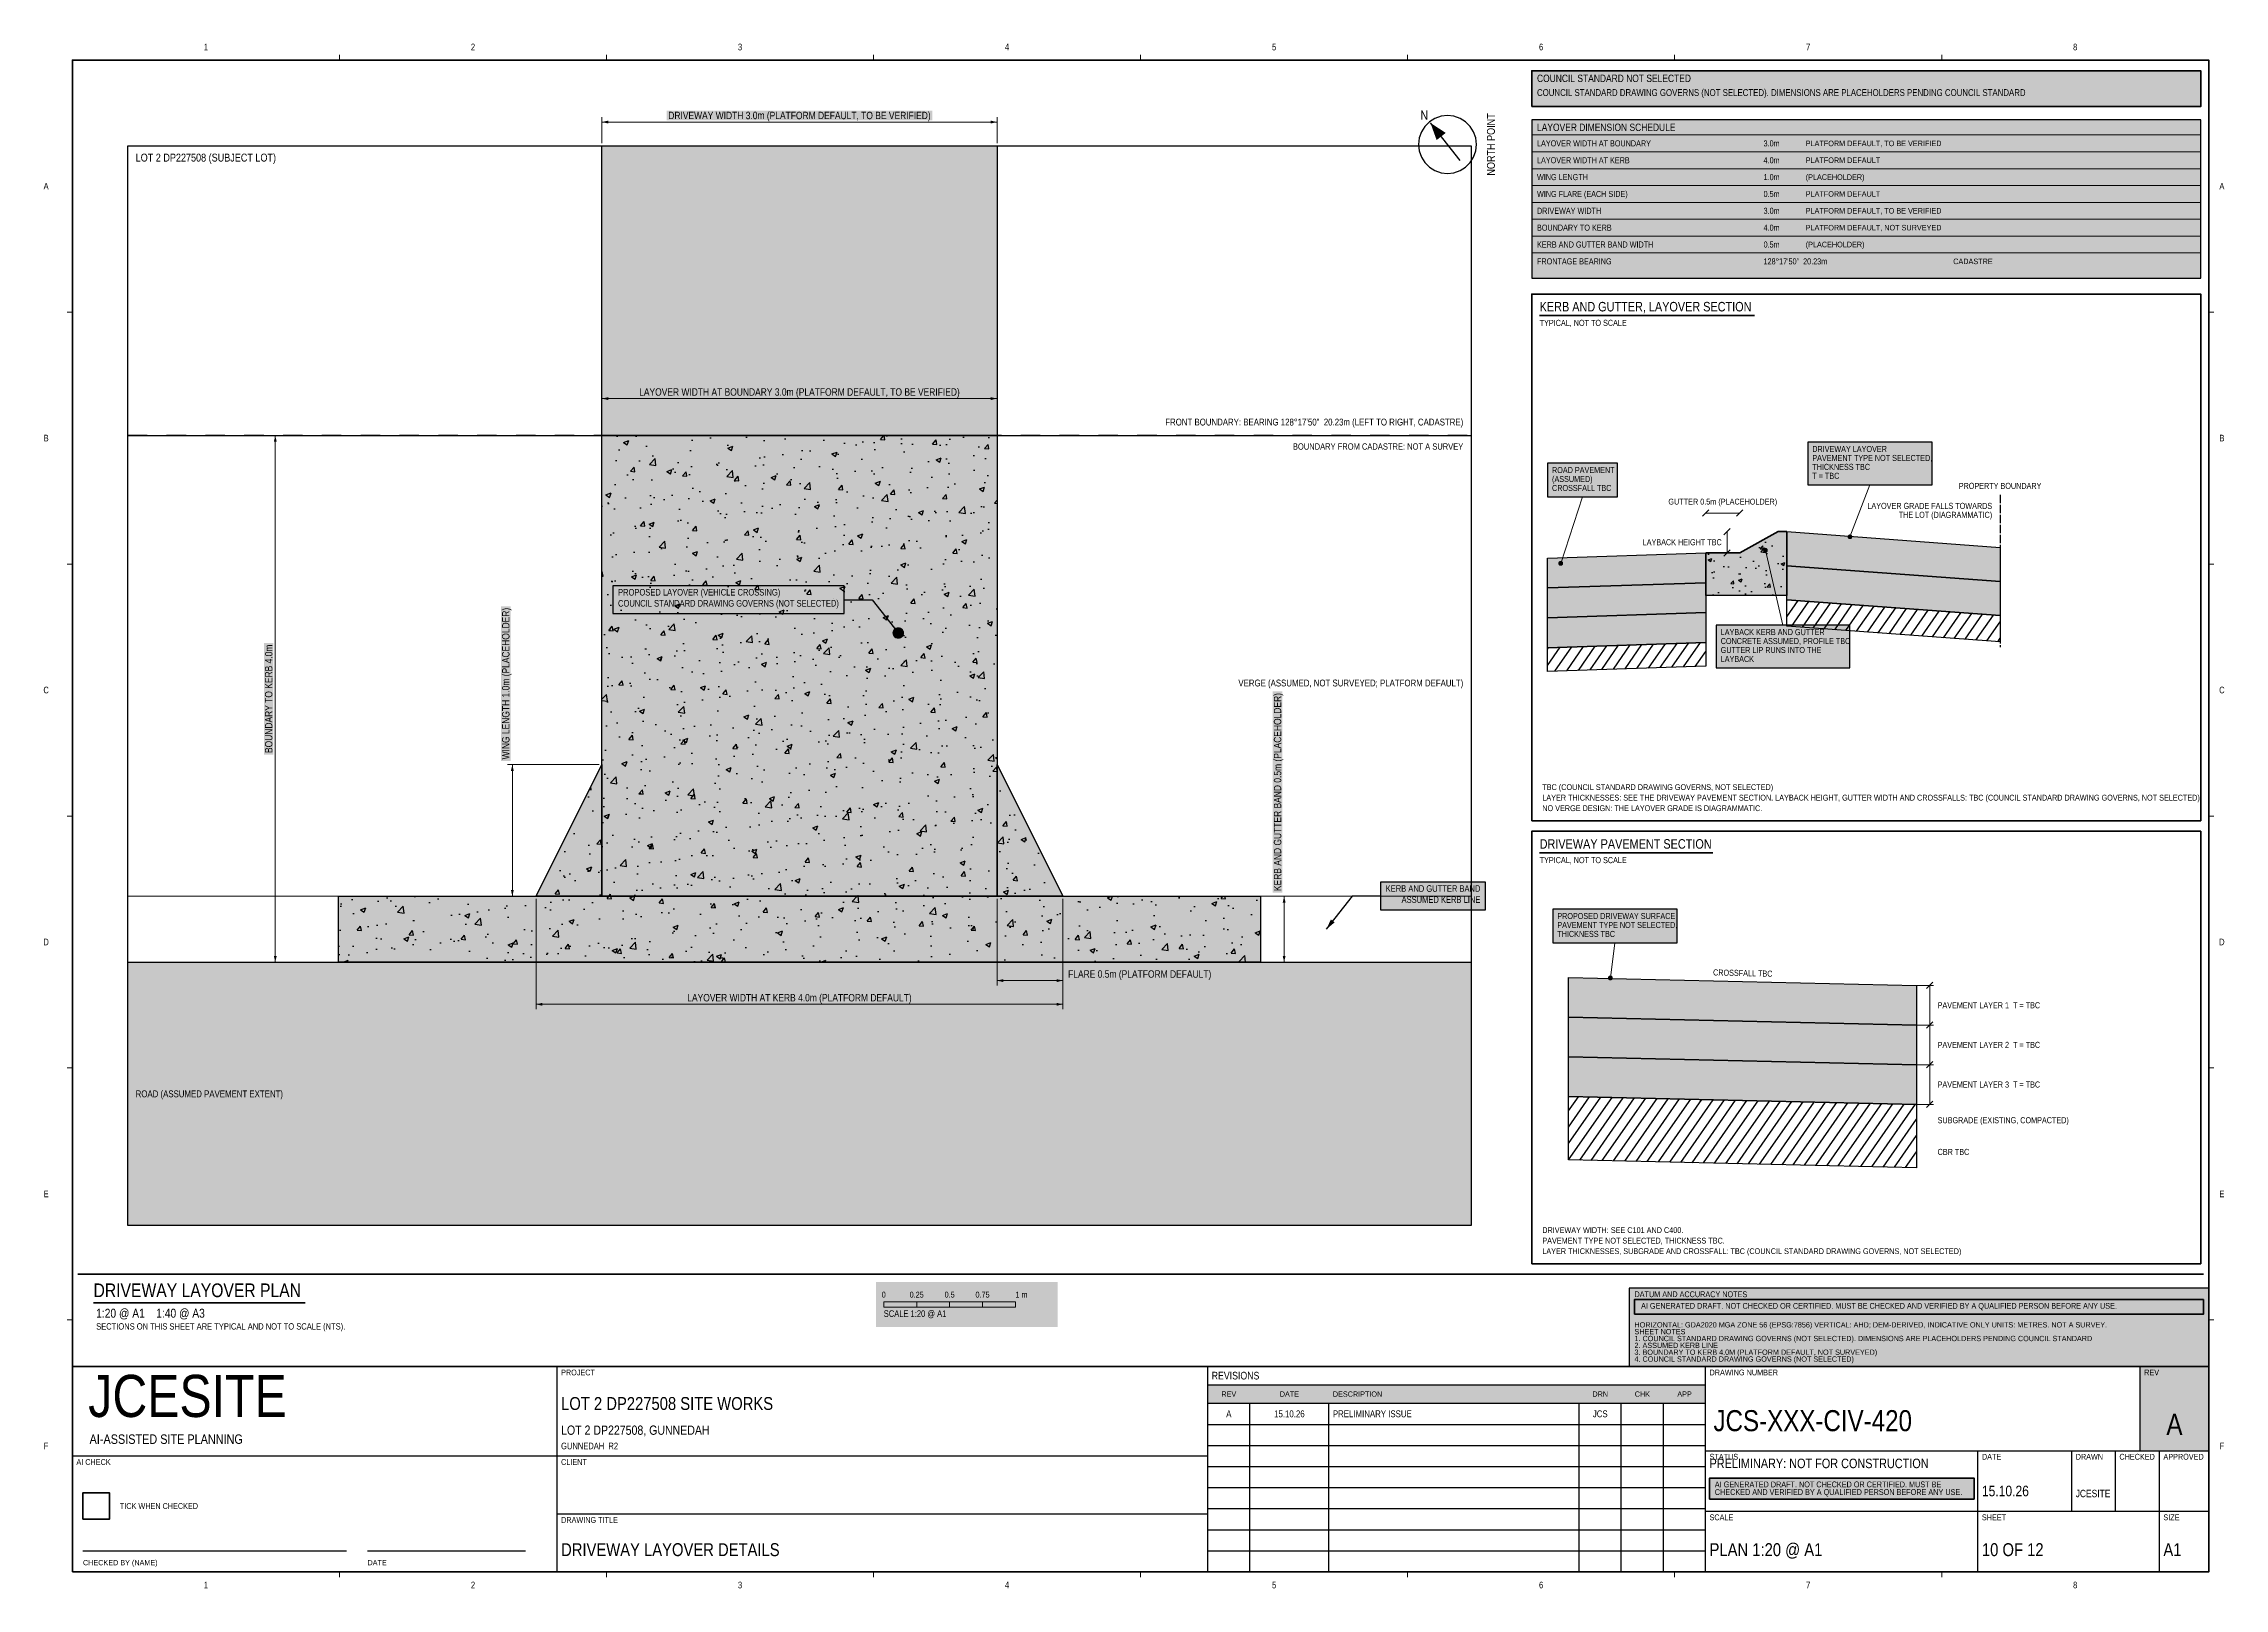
# Paper-space layout 'C420' of a CAD drawing. Header units: metres, sheet in millimetres. Extents: x 9 to 837, y 4 to 590.
import ezdxf
from ezdxf.enums import TextEntityAlignment as Align

# ---------------------------------------------------------------- set-up
doc = ezdxf.new("R2010")
doc.units = ezdxf.units.M
doc.header["$LTSCALE"] = 2.5
doc.linetypes.add('DASHED', pattern=[1.524, 1.27, -0.254])
doc.linetypes.add('JCS_BDY', pattern=[5.896, 2.948, -2.948])
for name, color, linetype, lineweight in [('JCS-ANNO-CALL-HATCH', 7, 'CONTINUOUS', 25), ('JCS-ANNO-CALL-LINE', 7, 'CONTINUOUS', 25), ('JCS-ANNO-CALL-TEXT', 7, 'CONTINUOUS', 25), ('JCS-ANNO-DATA-HATCH', 1, 'CONTINUOUS', 35), ('JCS-ANNO-DATA-TEXT', 1, 'CONTINUOUS', 35), ('JCS-ANNO-DETL-HATCH', 7, 'CONTINUOUS', 25), ('JCS-ANNO-DETL-LINE', 7, 'CONTINUOUS', 25), ('JCS-ANNO-DIMS-HATCH', 7, 'CONTINUOUS', 18), ('JCS-ANNO-DIMS-LINE', 7, 'CONTINUOUS', 18), ('JCS-ANNO-DIMS-TEXT', 7, 'CONTINUOUS', 18), ('JCS-ANNO-NOTE-HATCH', 7, 'CONTINUOUS', 18), ('JCS-ANNO-NOTE-LINE', 7, 'CONTINUOUS', 18), ('JCS-ANNO-NOTE-TEXT', 7, 'CONTINUOUS', 18), ('JCS-ANNO-NRTH-HATCH', 7, 'CONTINUOUS', 18), ('JCS-ANNO-NRTH-LINE', 7, 'CONTINUOUS', 18), ('JCS-ANNO-NRTH-TEXT', 7, 'CONTINUOUS', 18), ('JCS-FRAM-AICK-HATCH', 1, 'CONTINUOUS', 35), ('JCS-FRAM-AICK-LINE', 1, 'CONTINUOUS', 35), ('JCS-FRAM-AICK-TEXT', 1, 'CONTINUOUS', 35), ('JCS-FRAM-GRID-LINE', 8, 'CONTINUOUS', 9), ('JCS-FRAM-GRID-TEXT', 8, 'CONTINUOUS', 9), ('JCS-FRAM-TABL-HATCH', 7, 'CONTINUOUS', 18), ('JCS-FRAM-TABL-LINE', 7, 'CONTINUOUS', 18), ('JCS-FRAM-TABL-TEXT', 7, 'CONTINUOUS', 18), ('JCS-FRAM-TTLB-HATCH', 7, 'CONTINUOUS', 25), ('JCS-FRAM-TTLB-LINE', 7, 'CONTINUOUS', 25), ('JCS-FRAM-TTLB-TEXT', 7, 'CONTINUOUS', 25), ('JCS-SITE-BNDD-LINE', 2, 'CONTINUOUS', 80), ('JCS-SITE-BNDY-LINE', 7, 'CONTINUOUS', 50), ('JCS-SITE-DRVW-HATCH', 8, 'CONTINUOUS', 25), ('JCS-SITE-KERB-LINE', 7, 'CONTINUOUS', 25), ('JCS-SITE-ROAD-HATCH', 9, 'CONTINUOUS', 13), ('JCS-SITE-XOVR-HATCH', 8, 'CONTINUOUS', 25)]:
    doc.layers.add(name, color=color, linetype=linetype, lineweight=lineweight)
doc.styles.add('ARIAL NARROW', font='arialn.ttf')

psp = doc.layouts.new('C420')

# ---------------------------------------------------------------- hatches: boundary and pattern name
at = {"layer": 'JCS-ANNO-CALL-HATCH', "true_color": 0xffffff}
for points in [[(225.13, 373.86), (312.95, 373.86), (312.95, 384.36), (225.13, 384.36)], [(516.55, 261.36), (556.49, 261.36), (556.49, 271.86), (516.55, 271.86)]]:
    psp.add_hatch(color=7, dxfattribs=at).paths.add_polyline_path(points)
at = {"layer": 'JCS-ANNO-CALL-HATCH', "true_color": 0x000000}
for points in [[(335.5, 366.5), (335.45, 366.95), (335.3, 367.37), (335.06, 367.75), (334.75, 368.06), (334.37, 368.3), (333.95, 368.45), (333.5, 368.5), (333.06, 368.45), (332.63, 368.3), (332.25, 368.06), (331.94, 367.75), (331.7, 367.37), (331.55, 366.95), (331.5, 366.5), (331.55, 366.05), (331.7, 365.63), (331.94, 365.25), (332.25, 364.94), (332.63, 364.7), (333.06, 364.55), (333.5, 364.5), (333.95, 364.55), (334.37, 364.7), (334.75, 364.94), (335.06, 365.25), (335.3, 365.63), (335.45, 366.05)], [(496, 254), (499.17, 256.6), (497.75, 257.71)]]:
    psp.add_hatch(color=7, dxfattribs=at).paths.add_polyline_path(points)
at = {"layer": 'JCS-ANNO-DATA-HATCH', "true_color": 0xffffff}
psp.add_hatch(color=7, dxfattribs=at).paths.add_polyline_path([(574, 566.4), (828, 566.4), (828, 580), (574, 580)])
at = {"layer": 'JCS-ANNO-DETL-HATCH', "true_color": 0xe6e6e6}
psp.add_hatch(color=7, dxfattribs=at).paths.add_polyline_path([(640.04, 396.91), (652.99, 396.91), (667.56, 405.01), (670.8, 405.01), (670.8, 380.72), (640.04, 380.72)])
at = {"layer": 'JCS-ANNO-DETL-HATCH', "true_color": 0x000000}
h = psp.add_hatch(dxfattribs=at)
h.set_pattern_fill('AR-CONC', scale=0.0758597)
h.paths.add_polyline_path([(640.04, 396.91), (652.99, 396.91), (667.56, 405.01), (670.8, 405.01), (670.8, 380.72), (640.04, 380.72)])
at = {"layer": 'JCS-ANNO-DETL-HATCH', "true_color": 0xf7f7f7}
for points in [[(670.8, 405.01), (751.8, 399.01), (751.8, 386.05), (670.8, 392.05)], [(670.8, 392.05), (751.8, 386.05), (751.8, 373.1), (670.8, 379.1)], [(588, 235.67), (720.08, 232.67), (720.08, 217.62), (588, 220.62)], [(588, 220.62), (720.08, 217.62), (720.08, 202.57), (588, 205.57)], [(588, 205.57), (720.08, 202.57), (720.08, 187.51), (588, 190.51)]]:
    psp.add_hatch(color=7, dxfattribs=at).paths.add_polyline_path(points)
at = {"layer": 'JCS-ANNO-DETL-HATCH', "true_color": 0xe1e1e1}
psp.add_hatch(color=7, dxfattribs=at).paths.add_polyline_path([(580, 394.91), (640.04, 396.91), (640.04, 385.58), (580, 383.58)])
at = {"layer": 'JCS-ANNO-DETL-HATCH', "true_color": 0xbdbdbd}
psp.add_hatch(color=7, dxfattribs=at).paths.add_polyline_path([(580, 383.58), (640.04, 385.58), (640.04, 374.25), (580, 372.25)])
at = {"layer": 'JCS-ANNO-DETL-HATCH', "true_color": 0xdedede}
psp.add_hatch(color=7, dxfattribs=at).paths.add_polyline_path([(580, 372.25), (640.04, 374.25), (640.04, 362.91), (580, 360.91)])
at = {"layer": 'JCS-ANNO-DETL-HATCH', "true_color": 0x000000}
h = psp.add_hatch(dxfattribs=at)
h.set_pattern_fill('ANSI31', scale=1.12, angle=10.17)
h.paths.add_polyline_path([(670.8, 379.1), (751.8, 373.1), (751.8, 363.1), (670.8, 369.1)])
h = psp.add_hatch(dxfattribs=at)
h.set_pattern_fill('ANSI31', scale=1.12, angle=10.17)
h.paths.add_polyline_path([(580, 360.91), (640.04, 362.91), (640.04, 353.91), (580, 351.91)])
h = psp.add_hatch(dxfattribs=at)
h.set_pattern_fill('ANSI31', scale=1.12, angle=10.17)
h.paths.add_polyline_path([(588, 190.51), (720.08, 187.51), (720.08, 163.43), (588, 166.43)])
at = {"layer": 'JCS-ANNO-DIMS-HATCH', "true_color": 0xffffff}
for points in [[(245.6, 561.2), (346.4, 561.2), (346.4, 564.8), (245.6, 564.8)], [(234.56, 456.2), (357.44, 456.2), (357.44, 459.8), (234.56, 459.8)], [(186.3, 317.9), (186.3, 376.65), (182.7, 376.65), (182.7, 317.9)], [(96.3, 320.32), (96.3, 362.68), (92.7, 362.68), (92.7, 320.32)], [(479.3, 267.9), (479.3, 344.28), (475.7, 344.28), (475.7, 267.9)], [(397.4, 235.2), (452.94, 235.2), (452.94, 238.8), (397.4, 238.8)], [(252.82, 226.2), (339.18, 226.2), (339.18, 229.8), (252.82, 229.8)]]:
    psp.add_hatch(color=7, dxfattribs=at).paths.add_polyline_path(points)
at = {"layer": 'JCS-ANNO-DIMS-HATCH', "true_color": 0x000000}
for points in [[(221, 560.5), (223.4, 561.05), (223.4, 559.95)], [(371, 560.5), (368.6, 561.05), (368.6, 559.95)], [(221, 455.5), (223.4, 456.05), (223.4, 454.95)], [(371, 455.5), (368.6, 456.05), (368.6, 454.95)], [(97, 441.5), (97.55, 439.1), (96.45, 439.1)], [(187, 316.5), (187.55, 314.1), (186.45, 314.1)], [(187, 266.5), (187.55, 268.9), (186.45, 268.9)], [(480, 266.5), (480.55, 264.1), (479.45, 264.1)], [(97, 241.5), (97.55, 243.9), (96.45, 243.9)], [(480, 241.5), (480.55, 243.9), (479.45, 243.9)], [(371, 234.5), (373.4, 235.05), (373.4, 233.95)], [(396, 234.5), (393.6, 235.05), (393.6, 233.95)], [(196, 225.5), (198.4, 226.05), (198.4, 224.95)], [(396, 225.5), (393.6, 226.05), (393.6, 224.95)]]:
    psp.add_hatch(color=7, dxfattribs=at).paths.add_polyline_path(points)
at = {"layer": 'JCS-ANNO-NOTE-HATCH', "true_color": 0xffffff}
for points in [[(678.8, 422.81), (725.96, 422.81), (725.96, 439.01), (678.8, 439.01)], [(580, 418.21), (606.52, 418.21), (606.52, 431.01), (580, 431.01)], [(644.04, 353.28), (694.71, 353.28), (694.71, 369.48), (644.04, 369.48)], [(582, 248.87), (629.16, 248.87), (629.16, 261.67), (582, 261.67)]]:
    psp.add_hatch(color=7, dxfattribs=at).paths.add_polyline_path(points)
at = {"layer": 'JCS-ANNO-NOTE-HATCH', "true_color": 0x000000}
for points in [[(663.41, 397.91), (663.39, 398.07), (663.34, 398.22), (663.25, 398.35), (663.14, 398.46), (663.01, 398.54), (662.86, 398.59), (662.71, 398.61), (662.55, 398.59), (662.4, 398.54), (662.27, 398.46), (662.16, 398.35), (662.08, 398.22), (662.02, 398.07), (662.01, 397.91), (662.02, 397.76), (662.08, 397.61), (662.16, 397.48), (662.27, 397.36), (662.4, 397.28), (662.55, 397.23), (662.71, 397.21), (662.86, 397.23), (663.01, 397.28), (663.14, 397.36), (663.25, 397.48), (663.34, 397.61), (663.39, 397.76)], [(695.5, 403.01), (695.48, 403.16), (695.43, 403.31), (695.35, 403.44), (695.24, 403.55), (695.1, 403.64), (694.96, 403.69), (694.8, 403.71), (694.65, 403.69), (694.5, 403.64), (694.36, 403.55), (694.25, 403.44), (694.17, 403.31), (694.12, 403.16), (694.1, 403.01), (694.12, 402.85), (694.17, 402.7), (694.25, 402.57), (694.36, 402.46), (694.5, 402.38), (694.65, 402.32), (694.8, 402.31), (694.96, 402.32), (695.1, 402.38), (695.24, 402.46), (695.35, 402.57), (695.43, 402.7), (695.48, 402.85)], [(585.7, 392.91), (585.68, 393.07), (585.63, 393.22), (585.55, 393.35), (585.44, 393.46), (585.3, 393.54), (585.16, 393.59), (585, 393.61), (584.84, 393.59), (584.7, 393.54), (584.56, 393.46), (584.45, 393.35), (584.37, 393.22), (584.32, 393.07), (584.3, 392.91), (584.32, 392.76), (584.37, 392.61), (584.45, 392.48), (584.56, 392.36), (584.7, 392.28), (584.84, 392.23), (585, 392.21), (585.16, 392.23), (585.3, 392.28), (585.44, 392.36), (585.55, 392.48), (585.63, 392.61), (585.68, 392.76)], [(604.55, 235.52), (604.53, 235.68), (604.48, 235.83), (604.4, 235.96), (604.29, 236.07), (604.15, 236.16), (604.01, 236.21), (603.85, 236.22), (603.69, 236.21), (603.55, 236.16), (603.41, 236.07), (603.3, 235.96), (603.22, 235.83), (603.17, 235.68), (603.15, 235.52), (603.17, 235.37), (603.22, 235.22), (603.3, 235.09), (603.41, 234.98), (603.55, 234.89), (603.69, 234.84), (603.85, 234.82), (604.01, 234.84), (604.15, 234.89), (604.29, 234.98), (604.4, 235.09), (604.48, 235.22), (604.53, 235.37)]]:
    psp.add_hatch(color=7, dxfattribs=at).paths.add_polyline_path(points)
at = {"layer": 'JCS-ANNO-NRTH-HATCH', "true_color": 0x000000}
for points in [[(535.52, 560.2), (541.34, 556.38), (537.89, 553.66)], [(328, 110.5), (340.5, 110.5), (340.5, 112.5), (328, 112.5)], [(353, 110.5), (365.5, 110.5), (365.5, 112.5), (353, 112.5)]]:
    psp.add_hatch(color=7, dxfattribs=at).paths.add_polyline_path(points)
at = {"layer": 'JCS-ANNO-NRTH-HATCH', "true_color": 0xffffff}
for points in [[(325, 103), (394, 103), (394, 120), (325, 120)], [(340.5, 110.5), (353, 110.5), (353, 112.5), (340.5, 112.5)], [(365.5, 110.5), (378, 110.5), (378, 112.5), (365.5, 112.5)]]:
    psp.add_hatch(color=7, dxfattribs=at).paths.add_polyline_path(points)
at = {"layer": 'JCS-FRAM-AICK-HATCH', "true_color": 0xffffff}
for points in [[(613, 107.8), (829, 107.8), (829, 113.4), (613, 113.4)], [(641.5, 37.6), (741.9, 37.6), (741.9, 45.6), (641.5, 45.6)]]:
    psp.add_hatch(color=7, dxfattribs=at).paths.add_polyline_path(points)
at = {"layer": 'JCS-FRAM-TABL-HATCH', "true_color": 0xffffff}
psp.add_hatch(color=7, dxfattribs=at).paths.add_polyline_path([(574, 501.2), (828, 501.2), (828, 561.4), (574, 561.4)])
at = {"layer": 'JCS-FRAM-TABL-HATCH', "true_color": 0x000000}
psp.add_hatch(color=7, dxfattribs=at).paths.add_polyline_path([(451, 74), (640, 74), (640, 81), (451, 81)])
at = {"layer": 'JCS-FRAM-TTLB-HATCH', "true_color": 0xffffff}
psp.add_hatch(color=7, dxfattribs=at).paths.add_polyline_path([(611, 88), (831, 88), (831, 117.7), (611, 117.7)])
at = {"layer": 'JCS-FRAM-TTLB-HATCH', "true_color": 0x000000}
psp.add_hatch(color=7, dxfattribs=at).paths.add_polyline_path([(805, 56), (831, 56), (831, 88), (805, 88)])
at = {"layer": 'JCS-SITE-DRVW-HATCH', "true_color": 0xf2f2f2}
psp.add_hatch(color=7, dxfattribs=at).paths.add_polyline_path([(221, 551.5), (371, 551.5), (371, 441.5), (221, 441.5)])
at = {"layer": 'JCS-SITE-ROAD-HATCH', "true_color": 0xe1e1e1}
psp.add_hatch(color=7, dxfattribs=at).paths.add_polyline_path([(41, 241.5), (551, 241.5), (551, 141.5), (41, 141.5)])
at = {"layer": 'JCS-SITE-XOVR-HATCH', "true_color": 0xe6e6e6}
for points in [[(221, 441.5), (371, 441.5), (371, 266.5), (221, 266.5)], [(221, 316.5), (221, 266.5), (196, 266.5)], [(371, 316.5), (396, 266.5), (371, 266.5)], [(121, 266.5), (471, 266.5), (471, 241.5), (121, 241.5)]]:
    psp.add_hatch(color=7, dxfattribs=at).paths.add_polyline_path(points)
at = {"layer": 'JCS-SITE-XOVR-HATCH', "true_color": 0x000000}
h = psp.add_hatch(dxfattribs=at)
h.set_pattern_fill('AR-CONC', scale=0.108371)
h.paths.add_polyline_path([(221, 441.5), (371, 441.5), (371, 266.5), (221, 266.5)])
h = psp.add_hatch(dxfattribs=at)
h.set_pattern_fill('AR-CONC', scale=0.108371)
h.paths.add_polyline_path([(221, 316.5), (221, 266.5), (196, 266.5)])
h = psp.add_hatch(dxfattribs=at)
h.set_pattern_fill('AR-CONC', scale=0.108371)
h.paths.add_polyline_path([(371, 316.5), (396, 266.5), (371, 266.5)])
h = psp.add_hatch(dxfattribs=at)
h.set_pattern_fill('AR-CONC', scale=0.108371)
h.paths.add_polyline_path([(121, 266.5), (471, 266.5), (471, 241.5), (121, 241.5)])

# ---------------------------------------------------------------- linework, layer by layer
at = {"layer": 'JCS-ANNO-CALL-HATCH', "lineweight": 25, "true_color": 0x000000}
for points in [[(225.13, 373.86), (312.95, 373.86), (312.95, 384.36), (225.13, 384.36)], [(516.55, 261.36), (556.49, 261.36), (556.49, 271.86), (516.55, 271.86)]]:
    psp.add_lwpolyline(points, close=True, dxfattribs=at)
at = {"layer": 'JCS-ANNO-CALL-HATCH', "lineweight": 9, "true_color": 0x000000}
psp.add_lwpolyline([(335.5, 366.5), (335.45, 366.95), (335.3, 367.37), (335.06, 367.75), (334.75, 368.06), (334.37, 368.3), (333.95, 368.45), (333.5, 368.5), (333.06, 368.45), (332.63, 368.3), (332.25, 368.06), (331.94, 367.75), (331.7, 367.37), (331.55, 366.95), (331.5, 366.5), (331.55, 366.05), (331.7, 365.63), (331.94, 365.25), (332.25, 364.94), (332.63, 364.7), (333.06, 364.55), (333.5, 364.5), (333.95, 364.55), (334.37, 364.7), (334.75, 364.94), (335.06, 365.25), (335.3, 365.63), (335.45, 366.05)], close=True, dxfattribs=at)
at = {"layer": 'JCS-ANNO-CALL-LINE', "lineweight": 25, "true_color": 0x000000}
for points in [[(312.95, 379.11), (323.65, 379.11), (333.5, 366.5)], [(516.55, 266.61), (505.85, 266.61), (496, 254)]]:
    psp.add_lwpolyline(points, dxfattribs=at)
at = {"layer": 'JCS-ANNO-DATA-HATCH', "lineweight": 40, "true_color": 0xb81a1a}
psp.add_lwpolyline([(574, 566.4), (828, 566.4), (828, 580), (574, 580)], close=True, dxfattribs=at)
at = {"layer": 'JCS-ANNO-DETL-HATCH', "lineweight": 30, "true_color": 0x000000}
psp.add_lwpolyline([(640.04, 396.91), (652.99, 396.91), (667.56, 405.01), (670.8, 405.01), (670.8, 380.72), (640.04, 380.72)], close=True, dxfattribs=at)
at = {"layer": 'JCS-ANNO-DETL-HATCH', "lineweight": 25, "true_color": 0x000000}
for points in [[(670.8, 405.01), (751.8, 399.01), (751.8, 386.05), (670.8, 392.05)], [(580, 394.91), (640.04, 396.91), (640.04, 385.58), (580, 383.58)], [(670.8, 392.05), (751.8, 386.05), (751.8, 373.1), (670.8, 379.1)], [(580, 383.58), (640.04, 385.58), (640.04, 374.25), (580, 372.25)], [(580, 372.25), (640.04, 374.25), (640.04, 362.91), (580, 360.91)], [(670.8, 379.1), (751.8, 373.1), (751.8, 363.1), (670.8, 369.1)], [(580, 360.91), (640.04, 362.91), (640.04, 353.91), (580, 351.91)], [(588, 235.67), (720.08, 232.67), (720.08, 217.62), (588, 220.62)], [(588, 220.62), (720.08, 217.62), (720.08, 202.57), (588, 205.57)], [(588, 205.57), (720.08, 202.57), (720.08, 187.51), (588, 190.51)], [(588, 190.51), (720.08, 187.51), (720.08, 163.43), (588, 166.43)]]:
    psp.add_lwpolyline(points, close=True, dxfattribs=at)
at = {"layer": 'JCS-ANNO-DETL-LINE', "linetype": 'DASHED', "lineweight": 30, "true_color": 0x000000}
psp.add_lwpolyline([(751.8, 419.01), (751.8, 361.1)], dxfattribs=at)
at = {"layer": 'JCS-ANNO-DETL-LINE', "lineweight": 50, "true_color": 0x000000}
psp.add_lwpolyline([(640.04, 396.91), (652.99, 396.91), (667.56, 405.01), (670.8, 405.01)], dxfattribs=at)
at = {"layer": 'JCS-ANNO-DIMS-LINE', "lineweight": 13, "true_color": 0x000000}
for points in [[(221, 552.5), (221, 562.3)], [(371, 552.5), (371, 562.3)], [(221, 442.5), (221, 457.3)], [(371, 442.5), (371, 457.3)], [(105, 441.5), (95.2, 441.5)], [(220, 316.5), (185.2, 316.5)], [(220, 266.5), (185.2, 266.5)], [(196, 265.5), (196, 223.7)], [(371, 265.5), (371, 232.7)], [(396, 265.5), (396, 223.7)], [(396, 265.5), (396, 232.7)], [(472, 266.5), (481.8, 266.5)], [(105, 241.5), (95.2, 241.5)], [(472, 241.5), (481.8, 241.5)]]:
    psp.add_lwpolyline(points, dxfattribs=at)
at = {"layer": 'JCS-ANNO-DIMS-LINE', "lineweight": 18, "true_color": 0x000000}
for points in [[(221, 560.5), (371, 560.5)], [(221, 455.5), (371, 455.5)], [(97, 441.5), (97, 241.5)], [(187, 316.5), (187, 266.5)], [(480, 266.5), (480, 241.5)], [(371, 234.5), (396, 234.5)], [(196, 225.5), (396, 225.5)]]:
    psp.add_lwpolyline(points, dxfattribs=at)
at = {"layer": 'JCS-ANNO-DIMS-LINE', "lineweight": 30}
for points in [[(638.84, 410.81), (641.24, 413.21)], [(646.93, 403.81), (649.34, 406.21)], [(651.79, 410.81), (654.19, 413.21)], [(646.93, 395.71), (649.34, 398.11)], [(723.88, 231.47), (726.28, 233.87)], [(723.88, 216.42), (726.28, 218.82)], [(723.88, 216.42), (726.28, 218.82)], [(723.88, 201.37), (726.28, 203.77)], [(723.88, 201.37), (726.28, 203.77)], [(723.88, 186.31), (726.28, 188.71)]]:
    psp.add_lwpolyline(points, dxfattribs=at)
at = {"layer": 'JCS-ANNO-DIMS-LINE', "lineweight": 20}
for points in [[(640.04, 412.01), (652.99, 412.01)], [(648.13, 396.91), (648.13, 405.01)], [(725.08, 217.62), (725.08, 232.67)], [(725.08, 202.57), (725.08, 217.62)], [(725.08, 187.51), (725.08, 202.57)]]:
    psp.add_lwpolyline(points, dxfattribs=at)
at = {"layer": 'JCS-ANNO-DIMS-LINE', "lineweight": 9, "true_color": 0x9c9c9c}
for points in [[(720.08, 232.67), (726.58, 232.67)], [(720.08, 217.62), (726.58, 217.62)], [(720.08, 202.57), (726.58, 202.57)], [(720.08, 187.51), (726.58, 187.51)]]:
    psp.add_lwpolyline(points, dxfattribs=at)
at = {"layer": 'JCS-ANNO-NOTE-HATCH', "lineweight": 25, "true_color": 0x000000}
for points in [[(678.8, 422.81), (725.96, 422.81), (725.96, 439.01), (678.8, 439.01)], [(580, 418.21), (606.52, 418.21), (606.52, 431.01), (580, 431.01)], [(644.04, 353.28), (694.71, 353.28), (694.71, 369.48), (644.04, 369.48)], [(582, 248.87), (629.16, 248.87), (629.16, 261.67), (582, 261.67)]]:
    psp.add_lwpolyline(points, close=True, dxfattribs=at)
at = {"layer": 'JCS-ANNO-NOTE-HATCH', "lineweight": 20, "true_color": 0x000000}
for points in [[(663.41, 397.91), (663.39, 398.07), (663.34, 398.22), (663.25, 398.35), (663.14, 398.46), (663.01, 398.54), (662.86, 398.59), (662.71, 398.61), (662.55, 398.59), (662.4, 398.54), (662.27, 398.46), (662.16, 398.35), (662.08, 398.22), (662.02, 398.07), (662.01, 397.91), (662.02, 397.76), (662.08, 397.61), (662.16, 397.48), (662.27, 397.36), (662.4, 397.28), (662.55, 397.23), (662.71, 397.21), (662.86, 397.23), (663.01, 397.28), (663.14, 397.36), (663.25, 397.48), (663.34, 397.61), (663.39, 397.76)], [(695.5, 403.01), (695.48, 403.16), (695.43, 403.31), (695.35, 403.44), (695.24, 403.55), (695.1, 403.64), (694.96, 403.69), (694.8, 403.71), (694.65, 403.69), (694.5, 403.64), (694.36, 403.55), (694.25, 403.44), (694.17, 403.31), (694.12, 403.16), (694.1, 403.01), (694.12, 402.85), (694.17, 402.7), (694.25, 402.57), (694.36, 402.46), (694.5, 402.38), (694.65, 402.32), (694.8, 402.31), (694.96, 402.32), (695.1, 402.38), (695.24, 402.46), (695.35, 402.57), (695.43, 402.7), (695.48, 402.85)], [(585.7, 392.91), (585.68, 393.07), (585.63, 393.22), (585.55, 393.35), (585.44, 393.46), (585.3, 393.54), (585.16, 393.59), (585, 393.61), (584.84, 393.59), (584.7, 393.54), (584.56, 393.46), (584.45, 393.35), (584.37, 393.22), (584.32, 393.07), (584.3, 392.91), (584.32, 392.76), (584.37, 392.61), (584.45, 392.48), (584.56, 392.36), (584.7, 392.28), (584.84, 392.23), (585, 392.21), (585.16, 392.23), (585.3, 392.28), (585.44, 392.36), (585.55, 392.48), (585.63, 392.61), (585.68, 392.76)], [(604.55, 235.52), (604.53, 235.68), (604.48, 235.83), (604.4, 235.96), (604.29, 236.07), (604.15, 236.16), (604.01, 236.21), (603.85, 236.22), (603.69, 236.21), (603.55, 236.16), (603.41, 236.07), (603.3, 235.96), (603.22, 235.83), (603.17, 235.68), (603.15, 235.52), (603.17, 235.37), (603.22, 235.22), (603.3, 235.09), (603.41, 234.98), (603.55, 234.89), (603.69, 234.84), (603.85, 234.82), (604.01, 234.84), (604.15, 234.89), (604.29, 234.98), (604.4, 235.09), (604.48, 235.22), (604.53, 235.37)]]:
    psp.add_lwpolyline(points, close=True, dxfattribs=at)
at = {"layer": 'JCS-ANNO-NOTE-LINE', "lineweight": 35, "true_color": 0x000000}
for points in [[(574, 295.2), (828, 295.2), (828, 495.2), (574, 495.2)], [(574, 127), (828, 127), (828, 291.2), (574, 291.2)]]:
    psp.add_lwpolyline(points, close=True, dxfattribs=at)
at = {"layer": 'JCS-ANNO-NOTE-LINE', "lineweight": 70, "true_color": 0xcc1414}
for points in [[(577, 487), (658.53, 487)], [(577, 283), (642.73, 283)], [(28, 112.1), (108.39, 112.1)]]:
    psp.add_lwpolyline(points, dxfattribs=at)
at = {"layer": 'JCS-ANNO-NOTE-LINE', "lineweight": 20}
for points in [[(702.38, 422.81), (694.8, 403.01)], [(593.26, 418.21), (585, 392.91)], [(669.37, 369.48), (662.71, 397.91)], [(605.58, 248.87), (603.85, 235.52)]]:
    psp.add_lwpolyline(points, dxfattribs=at)
at = {"layer": 'JCS-ANNO-NOTE-LINE', "lineweight": 35, "true_color": 0x000000}
psp.add_lwpolyline([(22, 123), (829, 123)], dxfattribs=at)
at = {"layer": 'JCS-ANNO-NRTH-HATCH', "lineweight": 18, "true_color": 0x000000}
for points in [[(328, 110.5), (340.5, 110.5), (340.5, 112.5), (328, 112.5)], [(340.5, 110.5), (353, 110.5), (353, 112.5), (340.5, 112.5)], [(353, 110.5), (365.5, 110.5), (365.5, 112.5), (353, 112.5)], [(365.5, 110.5), (378, 110.5), (378, 112.5), (365.5, 112.5)]]:
    psp.add_lwpolyline(points, close=True, dxfattribs=at)
at = {"layer": 'JCS-ANNO-NRTH-LINE', "lineweight": 25, "true_color": 0x000000}
psp.add_lwpolyline([(553, 552), (552.72, 554.45), (551.91, 556.77), (550.6, 558.86), (548.86, 560.6), (546.77, 561.91), (544.45, 562.72), (542, 563), (539.55, 562.72), (537.23, 561.91), (535.14, 560.6), (533.4, 558.86), (532.09, 556.77), (531.28, 554.45), (531, 552), (531.28, 549.55), (532.09, 547.23), (533.4, 545.14), (535.14, 543.4), (537.23, 542.09), (539.55, 541.28), (542, 541), (544.45, 541.28), (546.77, 542.09), (548.86, 543.4), (550.6, 545.14), (551.91, 547.23), (552.72, 549.55)], close=True, dxfattribs=at)
psp.add_lwpolyline([(546.77, 545.96), (535.52, 560.2)], dxfattribs=at)
at = {"layer": 'JCS-FRAM-AICK-HATCH', "lineweight": 60, "true_color": 0xb80000}
for points in [[(613, 107.8), (829, 107.8), (829, 113.4), (613, 113.4)], [(641.5, 37.6), (741.9, 37.6), (741.9, 45.6), (641.5, 45.6)]]:
    psp.add_lwpolyline(points, close=True, dxfattribs=at)
at = {"layer": 'JCS-FRAM-AICK-LINE', "lineweight": 35}
psp.add_lwpolyline([(24, 30), (34, 30), (34, 40), (24, 40)], close=True, dxfattribs=at)
at = {"layer": 'JCS-FRAM-GRID-LINE', "lineweight": 9, "true_color": 0x9c9c9c}
for points in [[(121.38, 584), (121.38, 586)], [(222.75, 584), (222.75, 586)], [(324.12, 584), (324.12, 586)], [(425.5, 584), (425.5, 586)], [(526.88, 584), (526.88, 586)], [(628.25, 584), (628.25, 586)], [(729.62, 584), (729.62, 586)], [(18, 488.33), (20, 488.33)], [(831, 488.33), (833, 488.33)], [(18, 392.67), (20, 392.67)], [(831, 392.67), (833, 392.67)], [(18, 297), (20, 297)], [(831, 297), (833, 297)], [(18, 201.33), (20, 201.33)], [(831, 201.33), (833, 201.33)], [(18, 105.67), (20, 105.67)], [(831, 105.67), (833, 105.67)], [(121.38, 8), (121.38, 10)], [(222.75, 8), (222.75, 10)], [(324.12, 8), (324.12, 10)], [(425.5, 8), (425.5, 10)], [(526.88, 8), (526.88, 10)], [(628.25, 8), (628.25, 10)], [(729.62, 8), (729.62, 10)]]:
    psp.add_lwpolyline(points, dxfattribs=at)
at = {"layer": 'JCS-FRAM-TABL-HATCH', "lineweight": 25, "true_color": 0x000000}
psp.add_lwpolyline([(574, 501.2), (828, 501.2), (828, 561.4), (574, 561.4)], close=True, dxfattribs=at)
at = {"layer": 'JCS-FRAM-TABL-LINE', "lineweight": 9, "true_color": 0x9c9c9c}
for points in [[(574, 555.6), (828, 555.6)], [(574, 549.2), (828, 549.2)], [(574, 542.8), (828, 542.8)], [(574, 536.4), (828, 536.4)], [(574, 530), (828, 530)], [(574, 523.6), (828, 523.6)], [(574, 517.2), (828, 517.2)], [(574, 510.8), (828, 510.8)]]:
    psp.add_lwpolyline(points, dxfattribs=at)
at = {"layer": 'JCS-FRAM-TABL-LINE', "lineweight": 25, "true_color": 0x000000}
psp.add_lwpolyline([(41, 551.5), (551, 551.5), (551, 141.5), (41, 141.5)], close=True, dxfattribs=at)
at = {"layer": 'JCS-FRAM-TTLB-HATCH', "lineweight": 25, "true_color": 0x000000}
psp.add_lwpolyline([(611, 88), (831, 88), (831, 117.7), (611, 117.7)], close=True, dxfattribs=at)
at = {"layer": 'JCS-FRAM-TTLB-LINE', "lineweight": 50}
psp.add_lwpolyline([(20, 10), (831, 10), (831, 584), (20, 584)], close=True, dxfattribs=at)
at = {"layer": 'JCS-FRAM-TTLB-LINE', "lineweight": 35}
psp.add_lwpolyline([(20, 10), (831, 10), (831, 88), (20, 88)], close=True, dxfattribs=at)
at = {"layer": 'JCS-FRAM-TTLB-LINE', "lineweight": 25}
for points in [[(204, 10), (204, 88)], [(451, 10), (451, 88)], [(640, 10), (640, 88)], [(805, 56), (805, 88)], [(451, 81), (640, 81)], [(451, 74), (640, 74)], [(467, 10), (467, 74)], [(497, 10), (497, 74)], [(592, 10), (592, 74)], [(608, 10), (608, 74)], [(624, 10), (624, 74)], [(451, 66), (640, 66)], [(451, 58), (640, 58)], [(20, 54), (204, 54)], [(204, 54), (451, 54)], [(451, 50), (640, 50)], [(640, 56), (831, 56)], [(743.4, 10), (743.4, 56)], [(779, 33), (779, 56)], [(795.6, 33), (795.6, 56)], [(812.3, 10), (812.3, 56)], [(451, 42), (640, 42)], [(451, 34), (640, 34)], [(204, 32), (451, 32)], [(451, 26), (640, 26)], [(640, 33), (831, 33)], [(24, 18), (124, 18)], [(132, 18), (192, 18)], [(451, 18), (640, 18)], [(451, 10), (640, 10)]]:
    psp.add_lwpolyline(points, dxfattribs=at)
at = {"layer": 'JCS-SITE-BNDD-LINE', "linetype": 'JCS_BDY', "lineweight": 80, "true_color": 0xc6bc0c}
psp.add_lwpolyline([(41, 441.5), (551, 441.5)], dxfattribs=at)
at = {"layer": 'JCS-SITE-BNDY-LINE', "lineweight": 25, "true_color": 0x000000}
psp.add_lwpolyline([(41, 441.5), (551, 441.5)], dxfattribs=at)
at = {"layer": 'JCS-SITE-DRVW-HATCH', "lineweight": 25, "true_color": 0x000000}
psp.add_lwpolyline([(221, 551.5), (371, 551.5), (371, 441.5), (221, 441.5)], close=True, dxfattribs=at)
at = {"layer": 'JCS-SITE-KERB-LINE', "lineweight": 13, "true_color": 0x5a5a5a}
psp.add_lwpolyline([(41, 266.5), (551, 266.5)], dxfattribs=at)
at = {"layer": 'JCS-SITE-KERB-LINE', "lineweight": 25, "true_color": 0x000000}
psp.add_lwpolyline([(41, 241.5), (551, 241.5)], dxfattribs=at)
at = {"layer": 'JCS-SITE-XOVR-HATCH', "lineweight": 25, "true_color": 0x000000}
for points in [[(221, 441.5), (371, 441.5), (371, 266.5), (221, 266.5)], [(221, 316.5), (221, 266.5), (196, 266.5)], [(371, 316.5), (396, 266.5), (371, 266.5)], [(121, 266.5), (471, 266.5), (471, 241.5), (121, 241.5)]]:
    psp.add_lwpolyline(points, close=True, dxfattribs=at)

# ---------------------------------------------------------------- texts
at = {"layer": 'JCS-ANNO-CALL-TEXT', "style": 'ARIAL NARROW'}
for s, p in [('PROPOSED LAYOVER (VEHICLE CROSSING)', (227.13, 379.96)), ('KERB AND GUTTER BAND', (518.55, 267.46))]:
    psp.add_text(s, height=2.5, dxfattribs=at).set_placement(p, align=Align.BOTTOM_LEFT)
for s, p in [('COUNCIL STANDARD DRAWING GOVERNS (NOT SELECTED)', (310.95, 375.76)), ('ASSUMED KERB LINE', (554.49, 263.26))]:
    psp.add_text(s, height=2.5, dxfattribs=at).set_placement(p, align=Align.BOTTOM_RIGHT)
at = {"layer": 'JCS-ANNO-DATA-TEXT', "true_color": 0xb81a1a, "style": 'ARIAL NARROW'}
for s, height, p in [('COUNCIL STANDARD DRAWING GOVERNS (NOT SELECTED). DIMENSIONS ARE PLACEHOLDERS PENDING COUNCIL STANDARD', 2.6, (576, 573)), ('COUNCIL STANDARD NOT SELECTED', 2.8, (576, 578.5))]:
    psp.add_text(s, height=height, dxfattribs=at).set_placement(p, align=Align.TOP_LEFT)
at = {"layer": 'JCS-ANNO-DIMS-TEXT', "true_color": 0x000000, "style": 'ARIAL NARROW'}
for s, p in [('DRIVEWAY WIDTH 3.0m (PLATFORM DEFAULT, TO BE VERIFIED)', (296, 563)), ('LAYOVER WIDTH AT BOUNDARY 3.0m (PLATFORM DEFAULT, TO BE VERIFIED)', (296, 458)), ('FLARE 0.5m (PLATFORM DEFAULT)', (425.17, 237)), ('LAYOVER WIDTH AT KERB 4.0m (PLATFORM DEFAULT)', (296, 228))]:
    psp.add_text(s, height=2.8, dxfattribs=at).set_placement(p, align=Align.MIDDLE_CENTER)
at = {"layer": 'JCS-ANNO-DIMS-TEXT', "style": 'ARIAL NARROW'}
psp.add_text('GUTTER 0.5m (PLACEHOLDER)', height=2.2, dxfattribs=at).set_placement((646.52, 414.61), align=Align.BOTTOM_CENTER)
psp.add_text('LAYBACK HEIGHT TBC', height=2.3, dxfattribs=at).set_placement((646.13, 400.96), align=Align.MIDDLE_RIGHT)
at = {"layer": 'JCS-ANNO-DIMS-TEXT', "true_color": 0x000000, "style": 'ARIAL NARROW'}
for s, p in [('WING LENGTH 1.0m (PLACEHOLDER)', (184.5, 347.27)), ('BOUNDARY TO KERB 4.0m', (94.5, 341.5)), ('KERB AND GUTTER BAND 0.5m (PLACEHOLDER)', (477.5, 306.09))]:
    psp.add_text(s, height=2.8, rotation=90, dxfattribs=at).set_placement(p, align=Align.MIDDLE_CENTER)
at = {"layer": 'JCS-ANNO-DIMS-TEXT', "style": 'ARIAL NARROW'}
for s, p in [('PAVEMENT LAYER 1  T = TBC', (728.08, 225.14)), ('PAVEMENT LAYER 2  T = TBC', (728.08, 210.09)), ('PAVEMENT LAYER 3  T = TBC', (728.08, 195.04)), ('SUBGRADE (EXISTING, COMPACTED)', (728.08, 181.49)), ('CBR TBC', (728.08, 169.45))]:
    psp.add_text(s, height=2.3, dxfattribs=at).set_placement(p, align=Align.MIDDLE_LEFT)
at = {"layer": 'JCS-ANNO-NOTE-TEXT', "style": 'ARIAL NARROW'}
for s, height, p in [('LAYOVER DIMENSION SCHEDULE', 2.8, (576, 559.9)), ('LOT 2 DP227508 (SUBJECT LOT)', 3, (44, 548.5)), ('KERB AND GUTTER, LAYOVER SECTION', 3.6, (577, 492.2)), ('TYPICAL, NOT TO SCALE', 2.3, (577, 485.4)), ('THICKNESS TBC', 2.3, (680.5, 430.71)), ('DRIVEWAY LAYOVER', 2.3, (680.5, 437.51)), ('PAVEMENT TYPE NOT SELECTED,', 2.3, (680.5, 434.11)), ('CROSSFALL TBC', 2.3, (581.7, 422.71)), ('(ASSUMED)', 2.3, (581.7, 426.11)), ('ROAD PAVEMENT', 2.3, (581.7, 429.51)), ('T = TBC', 2.3, (680.5, 427.31)), ('CONCRETE ASSUMED, PROFILE TBC', 2.3, (645.74, 364.58)), ('LAYBACK KERB AND GUTTER', 2.3, (645.74, 367.98)), ('GUTTER LIP RUNS INTO THE', 2.3, (645.74, 361.18)), ('LAYBACK', 2.3, (645.74, 357.78)), ('DRIVEWAY PAVEMENT SECTION', 3.6, (577, 288.2)), ('TYPICAL, NOT TO SCALE', 2.3, (577, 281.4)), ('PROPOSED DRIVEWAY SURFACE', 2.3, (583.7, 260.17)), ('PAVEMENT TYPE NOT SELECTED,', 2.3, (583.7, 256.77)), ('THICKNESS TBC', 2.3, (583.7, 253.37)), ('DRIVEWAY LAYOVER PLAN', 5.2, (28, 119.5)), ('1:20 @ A1    1:40 @ A3', 3.4, (29, 109.9)), ('SECTIONS ON THIS SHEET ARE TYPICAL AND NOT TO SCALE (NTS).', 2.4, (29, 104.4))]:
    psp.add_text(s, height=height, dxfattribs=at).set_placement(p, align=Align.TOP_LEFT)
for s, height, p in [('LAYOVER WIDTH AT BOUNDARY', 2.3, (576, 552.4)), ('LAYOVER WIDTH AT KERB', 2.3, (576, 546)), ('4.0m', 2.3, (662, 546)), ('3.0m', 2.3, (662, 552.4)), ('PLATFORM DEFAULT, TO BE VERIFIED', 2.1, (678, 552.4)), ('PLATFORM DEFAULT', 2.1, (678, 546)), ('WING LENGTH', 2.3, (576, 539.6)), ('1.0m', 2.3, (662, 539.6)), ('WING FLARE (EACH SIDE)', 2.3, (576, 533.2)), ('0.5m', 2.3, (662, 533.2)), ('PLATFORM DEFAULT', 2.1, (678, 533.2)), ('DRIVEWAY WIDTH', 2.3, (576, 526.8)), ('BOUNDARY TO KERB', 2.3, (576, 520.4)), ('4.0m', 2.3, (662, 520.4)), ('3.0m', 2.3, (662, 526.8)), ('PLATFORM DEFAULT, TO BE VERIFIED', 2.1, (678, 526.8)), ('KERB AND GUTTER BAND WIDTH', 2.3, (576, 514)), ('0.5m', 2.3, (662, 514)), ('PLATFORM DEFAULT, NOT SURVEYED', 2.1, (678, 520.4)), ('FRONTAGE BEARING', 2.3, (576, 507.6)), ('128°17\'50"  20.23m', 2.3, (662, 507.6)), ('CADASTRE', 2.1, (734, 507.6)), ('ROAD (ASSUMED PAVEMENT EXTENT)', 2.6, (44, 191.5))]:
    psp.add_text(s, height=height, dxfattribs=at).set_placement(p, align=Align.MIDDLE_LEFT)
at = {"layer": 'JCS-ANNO-NOTE-TEXT', "true_color": 0xb81a1a, "style": 'ARIAL NARROW'}
for p in [(678, 539.6), (678, 514)]:
    psp.add_text('(PLACEHOLDER)', height=2.1, dxfattribs=at).set_placement(p, align=Align.MIDDLE_LEFT)
at = {"layer": 'JCS-ANNO-NOTE-TEXT', "style": 'ARIAL NARROW'}
for s, height, p in [('FRONT BOUNDARY: BEARING 128°17\'50"  20.23m (LEFT TO RIGHT, CADASTRE)', 2.6, (548, 444.5)), ('LAYOVER GRADE FALLS TOWARDS', 2.3, (748.8, 412.91)), ('THE LOT (DIAGRAMMATIC)', 2.3, (748.8, 409.51))]:
    psp.add_text(s, height=height, dxfattribs=at).set_placement(p, align=Align.BOTTOM_RIGHT)
psp.add_text('BOUNDARY FROM CADASTRE: NOT A SURVEY', height=2.4, dxfattribs=at).set_placement((548, 438.5), align=Align.TOP_RIGHT)
psp.add_text('PROPERTY BOUNDARY', height=2.3, dxfattribs=at).set_placement((751.8, 420.51), align=Align.BOTTOM_CENTER)
psp.add_text('VERGE (ASSUMED, NOT SURVEYED; PLATFORM DEFAULT)', height=2.6, dxfattribs=at).set_placement((548, 347.5), align=Align.MIDDLE_RIGHT)
at = {"layer": 'JCS-ANNO-NOTE-TEXT', "true_color": 0xb81a1a, "style": 'ARIAL NARROW'}
for s, p in [('TBC (COUNCIL STANDARD DRAWING GOVERNS, NOT SELECTED)', (578, 306.2)), ('LAYER THICKNESSES: SEE THE DRIVEWAY PAVEMENT SECTION. LAYBACK HEIGHT, GUTTER WIDTH AND CROSSFALLS: TBC (COUNCIL STANDARD DRAWING GOVERNS, NOT SELECTED)', (578, 302.2)), ('PAVEMENT TYPE NOT SELECTED, THICKNESS TBC.', (578, 134)), ('LAYER THICKNESSES, SUBGRADE AND CROSSFALL: TBC (COUNCIL STANDARD DRAWING GOVERNS, NOT SELECTED)', (578, 130))]:
    psp.add_text(s, height=2.2, dxfattribs=at).set_placement(p, align=Align.BOTTOM_LEFT)
at = {"layer": 'JCS-ANNO-NOTE-TEXT', "style": 'ARIAL NARROW'}
for s, p in [('NO VERGE DESIGN: THE LAYOVER GRADE IS DIAGRAMMATIC.', (578, 298.2)), ('DRIVEWAY WIDTH: SEE C101 AND C400.', (578, 138))]:
    psp.add_text(s, height=2.2, dxfattribs=at).set_placement(p, align=Align.BOTTOM_LEFT)
psp.add_text('CROSSFALL TBC', height=2.3, rotation=-1.30116, dxfattribs=at).set_placement((654.11, 237.37), align=Align.MIDDLE_CENTER)
at = {"layer": 'JCS-ANNO-NRTH-TEXT', "style": 'ARIAL NARROW'}
psp.add_text('N', height=3.5, dxfattribs=at).set_placement((533.2, 563.14), align=Align.MIDDLE_CENTER)
psp.add_text('NORTH POINT', height=3, rotation=90, dxfattribs=at).set_placement((558.5, 552), align=Align.MIDDLE_CENTER)
for s, p in [('0', (328, 113.5)), ('0.25', (340.5, 113.5)), ('0.5', (353, 113.5)), ('0.75', (365.5, 113.5))]:
    psp.add_text(s, height=2.2, dxfattribs=at).set_placement(p, align=Align.BOTTOM_CENTER)
psp.add_text('1 m', height=2.2, dxfattribs=at).set_placement((378, 113.5), align=Align.BOTTOM_LEFT)
psp.add_text('SCALE 1:20 @ A1', height=2.5, dxfattribs=at).set_placement((328, 109.3), align=Align.TOP_LEFT)
at = {"layer": 'JCS-FRAM-AICK-TEXT', "true_color": 0xb80000, "style": 'ARIAL NARROW'}
for s, p in [('AI GENERATED DRAFT. NOT CHECKED OR CERTIFIED. MUST BE CHECKED AND VERIFIED BY A QUALIFIED PERSON BEFORE ANY USE.', (615.5, 112.1)), ('AI GENERATED DRAFT. NOT CHECKED OR CERTIFIED. MUST BE', (643.5, 44.3)), ('CHECKED AND VERIFIED BY A QUALIFIED PERSON BEFORE ANY USE.', (643.5, 41.4))]:
    psp.add_text(s, height=2.2, dxfattribs=at).set_placement(p, align=Align.TOP_LEFT)
at = {"layer": 'JCS-FRAM-GRID-TEXT', "true_color": 0x4c4c4c, "style": 'ARIAL NARROW'}
for s, p in [('1', (70.69, 589)), ('2', (172.06, 589)), ('3', (273.44, 589)), ('4', (374.81, 589)), ('5', (476.19, 589)), ('6', (577.56, 589)), ('7', (678.94, 589)), ('8', (780.31, 589)), ('A', (10, 536.17)), ('A', (836, 536.17)), ('B', (10, 440.5)), ('B', (836, 440.5)), ('C', (10, 344.83)), ('C', (836, 344.83)), ('D', (10, 249.17)), ('D', (836, 249.17)), ('E', (10, 153.5)), ('E', (836, 153.5)), ('F', (10, 57.83)), ('F', (836, 57.83)), ('1', (70.69, 5)), ('2', (172.06, 5)), ('3', (273.44, 5)), ('4', (374.81, 5)), ('5', (476.19, 5)), ('6', (577.56, 5)), ('7', (678.94, 5)), ('8', (780.31, 5))]:
    psp.add_text(s, height=2.5, dxfattribs=at).set_placement(p, align=Align.MIDDLE_CENTER)
at = {"layer": 'JCS-FRAM-TABL-TEXT', "true_color": 0xffffff, "style": 'ARIAL NARROW'}
for s, p in [('REV', (459, 77.5)), ('DATE', (482, 77.5)), ('DRN', (600, 77.5)), ('CHK', (616, 77.5)), ('APP', (632, 77.5))]:
    psp.add_text(s, height=2, dxfattribs=at).set_placement(p, align=Align.MIDDLE_CENTER)
psp.add_text('DESCRIPTION', height=2, dxfattribs=at).set_placement((498.5, 77.5), align=Align.MIDDLE_LEFT)
at = {"layer": 'JCS-FRAM-TABL-TEXT', "style": 'ARIAL NARROW'}
for s, p in [('A', (459, 70)), ('15.10.26', (482, 70)), ('JCS', (600, 70))]:
    psp.add_text(s, height=2.6, dxfattribs=at).set_placement(p, align=Align.MIDDLE_CENTER)
psp.add_text('PRELIMINARY ISSUE', height=2.6, dxfattribs=at).set_placement((498.5, 70), align=Align.MIDDLE_LEFT)
at = {"layer": 'JCS-FRAM-TTLB-TEXT', "style": 'ARIAL NARROW'}
for s, height, p in [('DATUM AND ACCURACY NOTES', 2.2, (613, 116.5)), ('SHEET NOTES', 2, (613, 102.2)), ('1. COUNCIL STANDARD DRAWING GOVERNS (NOT SELECTED). DIMENSIONS ARE PLACEHOLDERS PENDING COUNCIL STANDARD', 2, (613, 99.6)), ('HORIZONTAL: GDA2020 MGA ZONE 56 (EPSG:7856) VERTICAL: AHD; DEM-DERIVED, INDICATIVE ONLY UNITS: METRES. NOT A SURVEY.', 2, (613, 104.8)), ('4. COUNCIL STANDARD DRAWING GOVERNS (NOT SELECTED)', 2, (613, 91.8)), ('3. BOUNDARY TO KERB 4.0M (PLATFORM DEFAULT, NOT SURVEYED)', 2, (613, 94.4)), ('2. ASSUMED KERB LINE', 2, (613, 97))]:
    psp.add_text(s, height=height, dxfattribs=at).set_placement(p, align=Align.TOP_LEFT)
for s, height, p in [('JCESITE', 16, (26, 64)), ('LOT 2 DP227508 SITE WORKS', 4.9, (205.5, 70)), ('JCS-XXX-CIV-420', 8, (643, 61)), ('AI-ASSISTED SITE PLANNING', 3.6, (26.5, 57.5)), ('GUNNEDAH  R2', 2.5, (205.5, 55.8)), ('LOT 2 DP227508, GUNNEDAH', 3.5, (205.5, 61)), ('PRELIMINARY: NOT FOR CONSTRUCTION', 3.6, (641.5, 48.3)), ('15.10.26', 4, (744.9, 37.5)), ('JCESITE', 2.8, (780.5, 37.5)), ('DRIVEWAY LAYOVER DETAILS', 4.9, (205.5, 14.5)), ('PLAN 1:20 @ A1', 4.9, (641.5, 14.5)), ('10 OF 12', 4.9, (744.9, 14.5)), ('A1', 4.9, (813.8, 14.5))]:
    psp.add_text(s, height=height, dxfattribs=at).set_placement(p, align=Align.BOTTOM_LEFT)
at = {"layer": 'JCS-FRAM-TTLB-TEXT', "true_color": 0x4c4c4c, "style": 'ARIAL NARROW'}
for s, height, p in [('PROJECT', 2.2, (205.5, 86.8)), ('DRAWING NUMBER', 2.2, (641.5, 86.8)), ('AI CHECK', 2.2, (21.5, 52.8)), ('CLIENT', 2.2, (205.5, 52.8)), ('STATUS', 2.2, (641.5, 54.8)), ('DATE', 2.2, (744.9, 54.8)), ('DRAWN', 2.2, (780.5, 54.8)), ('CHECKED', 2.2, (797.1, 54.8)), ('APPROVED', 2.2, (813.8, 54.8)), ('DRAWING TITLE', 2.2, (205.5, 30.8)), ('SCALE', 2.2, (641.5, 31.8)), ('SHEET', 2.2, (744.9, 31.8)), ('SIZE', 2.2, (813.8, 31.8)), ('CHECKED BY (NAME)', 2, (24, 14.5)), ('DATE', 2, (132, 14.5))]:
    psp.add_text(s, height=height, dxfattribs=at).set_placement(p, align=Align.TOP_LEFT)
at = {"layer": 'JCS-FRAM-TTLB-TEXT', "style": 'ARIAL NARROW'}
psp.add_text('REVISIONS', height=2.9, dxfattribs=at).set_placement((452.5, 84.5), align=Align.MIDDLE_LEFT)
at = {"layer": 'JCS-FRAM-TTLB-TEXT', "true_color": 0xffffff, "style": 'ARIAL NARROW'}
psp.add_text('REV', height=2.2, dxfattribs=at).set_placement((806.5, 86.8), align=Align.TOP_LEFT)
psp.add_text('A', height=8, dxfattribs=at).set_placement((818, 66), align=Align.MIDDLE_CENTER)
at = {"layer": 'JCS-FRAM-TTLB-TEXT', "true_color": 0x4c4c4c, "style": 'ARIAL NARROW'}
psp.add_text('TICK WHEN CHECKED', height=2.2, dxfattribs=at).set_placement((38, 35), align=Align.MIDDLE_LEFT)

doc.saveas('drawing.dxf')
